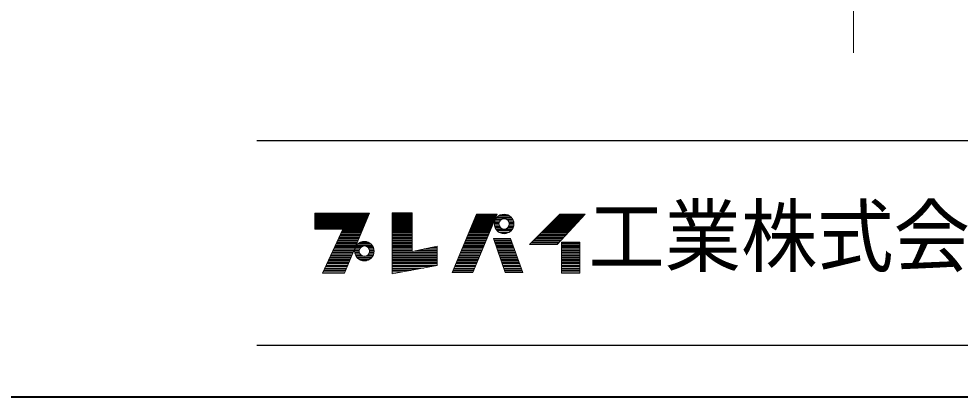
# Model space of a CAD drawing. Units: millimetres at full size, sheet at 1:10; details may follow other scales. Extents: x -2125 to 1925, y -1405 to 1405.
# Drawn here: x -307 to 513, y -1405 to -1075 of the extents above; entities that cross this region are included whole.
import ezdxf
from ezdxf.enums import TextEntityAlignment as Align

# ---------------------------------------------------------------- set-up
doc = ezdxf.new("R2010")
doc.units = ezdxf.units.MM
doc.header["$LTSCALE"] = 10
doc.layers.add('0-A', color=4, linetype='Continuous', lineweight=9)
doc.styles.add('ＭＳ ゴシック', font='')
doc.styles.get('ＭＳ ゴシック').set_extended_font_data('MS Gothic')

msp = doc.modelspace()

# ---------------------------------------------------------------- linework, layer by layer
at = {"layer": '0-A'}
msp.add_line((420.2, -1051.98), (420.2, -1104.98), dxfattribs=at)
at = {"layer": '0-A', "color": 6, "lineweight": 25}
for p, q in [((-99.8, -1181.41), (1880.2, -1181.41)), ((1880.2, -1359.98), (-99.8, -1359.98))]:
    msp.add_line(p, q, dxfattribs=at)
at = {"layer": '0-A', "color": 7, "lineweight": 18}
for p, q in [((-49.37, -1245.18), (-1.96, -1245.18)), ((-49.37, -1245.6), (-2.13, -1245.6)), ((-49.37, -1246.23), (-2.39, -1246.23)), ((-49.37, -1246.86), (-2.65, -1246.86)), ((-23.33, -1296.84), (-1.7, -1244.55)), ((18.25, -1244.34), (18.25, -1297.47)), ((35.68, -1244.34), (18.25, -1244.34)), ((18.25, -1245.18), (35.68, -1245.18)), ((18.25, -1245.6), (35.68, -1245.6)), ((18.25, -1246.23), (35.68, -1246.23)), ((18.25, -1246.86), (35.68, -1246.86)), ((91.54, -1245.39), (70.54, -1296.42)), ((88.39, -1296.42), (109.6, -1245.39)), ((90.94, -1246.86), (108.97, -1246.86)), ((91.2, -1246.23), (109.25, -1246.23)), ((91.54, -1245.39), (109.6, -1245.39)), ((110.77, -1247.07), (120.61, -1247.07)), ((112.25, -1246.23), (119.14, -1246.23)), ((161.89, -1271.85), (186.46, -1245.39)), ((162.73, -1246.86), (185.1, -1246.86)), ((163.36, -1246.23), (185.68, -1246.23)), ((-49.37, -1247.49), (-2.91, -1247.49)), ((-49.37, -1248.33), (-3.26, -1248.33)), ((-3.52, -1248.96), (-49.37, -1248.96)), ((-49.37, -1249.59), (-3.78, -1249.59)), ((-49.37, -1250.22), (-4.04, -1250.22)), ((-49.37, -1250.85), (-4.3, -1250.85)), ((-49.37, -1251.48), (-4.56, -1251.48)), ((-49.37, -1251.9), (-4.74, -1251.9)), ((-49.37, -1252.74), (-5.09, -1252.74)), ((-49.37, -1253.37), (-5.35, -1253.37)), ((-49.37, -1254), (-5.61, -1254)), ((-49.37, -1254.63), (-5.87, -1254.63)), ((-49.37, -1255.26), (-6.13, -1255.26)), ((18.25, -1247.49), (35.68, -1247.49)), ((18.25, -1248.33), (35.68, -1248.33)), ((18.25, -1248.96), (35.68, -1248.96)), ((18.25, -1249.59), (35.68, -1249.59)), ((18.25, -1250.22), (35.68, -1250.22)), ((18.25, -1250.85), (35.68, -1250.85)), ((18.25, -1251.48), (35.68, -1251.48)), ((18.25, -1251.9), (35.68, -1251.9)), ((18.25, -1252.74), (35.68, -1252.74)), ((18.25, -1253.37), (35.68, -1253.37)), ((18.25, -1254), (35.68, -1254)), ((18.25, -1254.63), (35.68, -1254.63)), ((18.25, -1255.26), (35.68, -1255.26)), ((87.48, -1255.26), (105.5, -1255.26)), ((87.76, -1254.63), (105.76, -1254.63)), ((88, -1254), (106.02, -1254)), ((88.26, -1253.37), (106.29, -1253.37)), ((88.52, -1252.74), (106.55, -1252.74)), ((88.86, -1251.9), (106.9, -1251.9)), ((89.04, -1251.48), (107.07, -1251.48)), ((89.3, -1250.85), (107.33, -1250.85)), ((89.55, -1250.22), (107.59, -1250.22)), ((89.81, -1249.59), (107.86, -1249.59)), ((90.07, -1248.96), (108.12, -1248.96)), ((90.33, -1248.33), (108.38, -1248.33)), ((90.68, -1247.49), (108.73, -1247.49)), ((107.19, -1254), (111.19, -1254)), ((107.23, -1253.16), (111.27, -1253.16)), ((107.26, -1255.05), (111.32, -1255.05)), ((107.41, -1252.11), (111.61, -1252.11)), ((107.8, -1250.85), (112.48, -1250.85)), ((108.19, -1250.01), (113.61, -1250.01)), ((108.85, -1248.96), (122.54, -1248.96)), ((109.55, -1248.12), (121.83, -1248.12)), ((123.2, -1250.01), (117.77, -1250.01)), ((123.59, -1250.85), (118.91, -1250.85)), ((123.98, -1252.11), (119.78, -1252.11)), ((124.13, -1255.05), (120.07, -1255.05)), ((124.15, -1253.16), (120.11, -1253.16)), ((120.19, -1254), (124.19, -1254)), ((154.33, -1255.26), (177.3, -1255.26)), ((154.96, -1254.63), (177.88, -1254.63)), ((155.59, -1254), (178.47, -1254)), ((156.22, -1253.37), (179.11, -1253.37)), ((156.85, -1252.74), (179.64, -1252.74)), ((157.69, -1251.9), (180.42, -1251.9)), ((158.11, -1251.48), (180.81, -1251.48)), ((158.74, -1250.85), (181.39, -1250.85)), ((159.37, -1250.22), (181.98, -1250.22)), ((160, -1249.59), (182.56, -1249.59)), ((160.63, -1248.96), (183.15, -1248.96)), ((161.26, -1248.33), (183.73, -1248.33)), ((162.1, -1247.49), (184.51, -1247.49)), ((-49.37, -1255.89), (-6.39, -1255.89)), ((-49.37, -1256.52), (-6.65, -1256.52)), ((-49.37, -1257.15), (-6.91, -1257.15)), ((-49.37, -1257.78), (-7.17, -1257.78)), ((-25.01, -1258.62), (-49.37, -1258.62)), ((-42.65, -1296.84), (-25.01, -1258.62)), ((-9.43, -1263.24), (-27.14, -1263.24)), ((-8.99, -1262.19), (-26.66, -1262.19)), ((-8.73, -1261.56), (-26.36, -1261.56)), ((-8.39, -1260.72), (-25.98, -1260.72)), ((-8.13, -1260.09), (-25.69, -1260.09)), ((-7.78, -1259.25), (-25.3, -1259.25)), ((-7.52, -1258.62), (-25.01, -1258.62)), ((18.25, -1255.89), (35.68, -1255.89)), ((18.25, -1256.52), (35.68, -1256.52)), ((18.25, -1257.15), (35.68, -1257.15)), ((18.25, -1257.78), (35.68, -1257.78)), ((18.25, -1258.62), (35.68, -1258.62)), ((18.25, -1259.25), (35.68, -1259.25)), ((18.25, -1260.09), (35.68, -1260.09)), ((18.25, -1260.72), (35.68, -1260.72)), ((18.25, -1261.56), (35.68, -1261.56)), ((18.25, -1262.19), (35.68, -1262.19)), ((18.25, -1263.24), (35.68, -1263.24)), ((84.2, -1263.24), (102.18, -1263.24)), ((84.63, -1262.19), (102.62, -1262.19)), ((84.89, -1261.56), (102.88, -1261.56)), ((85.23, -1260.72), (103.23, -1260.72)), ((85.49, -1260.09), (103.49, -1260.09)), ((85.84, -1259.25), (103.84, -1259.25)), ((86.1, -1258.62), (104.1, -1258.62)), ((86.44, -1257.78), (104.45, -1257.78)), ((86.7, -1257.15), (104.71, -1257.15)), ((86.96, -1256.52), (104.98, -1256.52)), ((87.22, -1255.89), (105.24, -1255.89)), ((107.46, -1256.1), (111.71, -1256.1)), ((107.8, -1257.15), (112.48, -1257.15)), ((108.3, -1258.2), (114.08, -1258.2)), ((109.01, -1259.25), (122.38, -1259.25)), ((109.76, -1260.09), (121.62, -1260.09)), ((111.42, -1261.35), (119.96, -1261.35)), ((113.42, -1262.19), (117.97, -1262.19)), ((123.08, -1258.2), (117.31, -1258.2)), ((123.59, -1257.15), (118.91, -1257.15)), ((123.93, -1256.1), (119.67, -1256.1)), ((146.35, -1263.24), (169.89, -1263.24)), ((147.4, -1262.19), (170.86, -1262.19)), ((148.03, -1261.56), (171.45, -1261.56)), ((148.87, -1260.72), (172.23, -1260.72)), ((149.5, -1260.09), (172.81, -1260.09)), ((150.34, -1259.25), (173.59, -1259.25)), ((150.97, -1258.62), (174.18, -1258.62)), ((151.81, -1257.78), (174.96, -1257.78)), ((152.44, -1257.15), (175.54, -1257.15)), ((153.07, -1256.52), (176.13, -1256.52)), ((153.7, -1255.89), (176.71, -1255.89)), ((-12.9, -1271.64), (-31.02, -1271.64)), ((-30.63, -1270.8), (-12.56, -1270.8)), ((-12.12, -1269.75), (-30.14, -1269.75)), ((-11.69, -1268.7), (-29.66, -1268.7)), ((-11.34, -1267.86), (-29.27, -1267.86)), ((-28.79, -1266.81), (-10.91, -1266.81)), ((-10.56, -1265.97), (-28.4, -1265.97)), ((-10.21, -1265.13), (-27.95, -1265.13)), ((-27.53, -1264.08), (-9.78, -1264.08)), ((-12.04, -1271.64), (-0.18, -1271.64)), ((-11.03, -1270.8), (-1.19, -1270.8)), ((-9.04, -1269.75), (-3.18, -1269.75)), ((18.25, -1264.08), (35.68, -1264.08)), ((18.25, -1265.13), (35.68, -1265.13)), ((18.25, -1265.97), (35.68, -1265.97)), ((18.25, -1266.81), (35.68, -1266.81)), ((18.25, -1267.86), (35.68, -1267.86)), ((18.25, -1268.7), (35.68, -1268.7)), ((18.25, -1269.75), (35.68, -1269.75)), ((18.25, -1270.8), (35.68, -1270.8)), ((18.25, -1271.64), (35.68, -1271.64)), ((80.74, -1271.64), (98.69, -1271.64)), ((81.09, -1270.8), (99.04, -1270.8)), ((81.52, -1269.75), (99.48, -1269.75)), ((81.95, -1268.7), (99.91, -1268.7)), ((82.3, -1267.86), (100.26, -1267.86)), ((82.72, -1266.81), (100.7, -1266.81)), ((83.07, -1265.97), (101.05, -1265.97)), ((83.42, -1265.13), (101.4, -1265.13)), ((83.85, -1264.08), (101.83, -1264.08)), ((106.53, -1266.81), (121.23, -1266.81)), ((106.89, -1267.86), (121.62, -1267.86)), ((107.18, -1268.7), (121.93, -1268.7)), ((107.55, -1269.75), (122.31, -1269.75)), ((107.91, -1270.8), (122.7, -1270.8)), ((108.2, -1271.64), (123.01, -1271.64)), ((132.07, -1296.21), (121.15, -1266.6)), ((138.79, -1270.8), (162.87, -1270.8)), ((139.84, -1269.75), (163.84, -1269.75)), ((140.89, -1268.7), (164.82, -1268.7)), ((141.73, -1267.86), (165.6, -1267.86)), ((142.78, -1266.81), (166.57, -1266.81)), ((143.62, -1265.97), (167.35, -1265.97)), ((144.46, -1265.13), (168.13, -1265.13)), ((145.51, -1264.08), (169.11, -1264.08)), ((165.67, -1270.8), (181.63, -1270.8)), ((165.67, -1271.64), (181.63, -1271.64)), ((-16.2, -1279.62), (-34.67, -1279.62)), ((-15.86, -1278.78), (-34.31, -1278.78)), ((-15.42, -1277.73), (-33.83, -1277.73)), ((-33.44, -1276.89), (-15.08, -1276.89)), ((-14.64, -1275.84), (-32.96, -1275.84)), ((-14.12, -1274.58), (-32.37, -1274.58)), ((-13.69, -1273.53), (-31.89, -1273.53)), ((-13.34, -1272.69), (-31.5, -1272.69)), ((-14.61, -1277.73), (-10.61, -1277.73)), ((-14.57, -1276.89), (-10.53, -1276.89)), ((-14.54, -1278.78), (-10.48, -1278.78)), ((-14.39, -1275.84), (-10.19, -1275.84)), ((-14.39, -1279.62), (-10.19, -1279.62)), ((-14, -1274.58), (-9.32, -1274.58)), ((-13.5, -1273.53), (-7.72, -1273.53)), ((-12.95, -1272.69), (0.74, -1272.69)), ((1.28, -1273.53), (-4.49, -1273.53)), ((1.79, -1274.58), (-2.89, -1274.58)), ((2.18, -1275.84), (-2.02, -1275.84)), ((2.18, -1279.62), (-2.02, -1279.62)), ((2.33, -1278.78), (-1.73, -1278.78)), ((2.35, -1276.89), (-1.69, -1276.89)), ((-1.61, -1277.73), (2.39, -1277.73)), ((18.25, -1272.69), (35.68, -1272.69)), ((18.25, -1273.53), (35.68, -1273.53)), ((18.25, -1274.58), (35.68, -1274.58)), ((18.25, -1275.84), (35.68, -1275.84)), ((18.25, -1276.89), (35.68, -1276.89)), ((18.25, -1277.73), (35.68, -1277.73)), ((18.25, -1278.78), (57.31, -1278.78)), ((18.25, -1279.62), (57.31, -1279.62)), ((57.31, -1277.73), (37.56, -1277.73)), ((57.31, -1276.89), (41.32, -1276.89)), ((57.31, -1275.84), (46.03, -1275.84)), ((57.31, -1274.58), (51.67, -1274.58)), ((77.46, -1279.62), (95.38, -1279.62)), ((77.8, -1278.78), (95.72, -1278.78)), ((78.23, -1277.73), (96.16, -1277.73)), ((78.58, -1276.89), (96.51, -1276.89)), ((79.01, -1275.84), (96.95, -1275.84)), ((79.53, -1274.58), (97.47, -1274.58)), ((79.96, -1273.53), (97.91, -1273.53)), ((80.31, -1272.69), (98.26, -1272.69)), ((108.57, -1272.69), (123.4, -1272.69)), ((108.86, -1273.53), (123.71, -1273.53)), ((109.23, -1274.58), (124.1, -1274.58)), ((109.66, -1275.84), (124.56, -1275.84)), ((110.03, -1276.89), (124.95, -1276.89)), ((110.32, -1277.73), (125.26, -1277.73)), ((110.69, -1278.78), (125.64, -1278.78)), ((110.98, -1279.62), (125.95, -1279.62)), ((137.74, -1271.85), (161.89, -1271.85)), ((165.67, -1272.69), (181.63, -1272.69)), ((165.67, -1273.53), (181.63, -1273.53)), ((165.67, -1274.58), (181.63, -1274.58)), ((165.67, -1275.84), (181.63, -1275.84)), ((165.67, -1276.89), (181.63, -1276.89)), ((165.67, -1277.73), (181.63, -1277.73)), ((165.67, -1278.78), (181.63, -1278.78)), ((165.67, -1279.62), (181.63, -1279.62)), ((-19.68, -1288.02), (-38.58, -1288.02)), ((-19.24, -1286.97), (-38.09, -1286.97)), ((-18.81, -1285.92), (-37.61, -1285.92)), ((-18.38, -1284.87), (-37.12, -1284.87)), ((-17.94, -1283.82), (-36.64, -1283.82)), ((-17.59, -1282.98), (-36.25, -1282.98)), ((-17.16, -1281.93), (-35.77, -1281.93)), ((-16.73, -1280.88), (-35.28, -1280.88)), ((-14, -1280.88), (-9.32, -1280.88)), ((-13.5, -1281.93), (-7.72, -1281.93)), ((-12.79, -1282.98), (0.58, -1282.98)), ((-12.04, -1283.82), (-0.18, -1283.82)), ((-10.72, -1284.87), (-1.5, -1284.87)), ((-8.38, -1285.92), (-3.83, -1285.92)), ((1.28, -1281.93), (-4.49, -1281.93)), ((1.79, -1280.88), (-2.89, -1280.88)), ((18.25, -1280.88), (57.31, -1280.88)), ((18.25, -1281.93), (57.31, -1281.93)), ((18.25, -1282.98), (57.31, -1282.98)), ((18.25, -1283.82), (57.31, -1283.82)), ((18.25, -1284.87), (57.31, -1284.87)), ((18.25, -1285.92), (57.31, -1285.92)), ((18.25, -1286.97), (57.31, -1286.97)), ((18.25, -1288.02), (57.31, -1288.02)), ((74, -1288.02), (91.88, -1288.02)), ((74.43, -1286.97), (92.32, -1286.97)), ((74.86, -1285.92), (92.76, -1285.92)), ((75.3, -1284.87), (93.19, -1284.87)), ((75.73, -1283.82), (93.63, -1283.82)), ((76.07, -1282.98), (93.98, -1282.98)), ((76.51, -1281.93), (94.41, -1281.93)), ((76.94, -1280.88), (94.85, -1280.88)), ((111.41, -1280.88), (126.42, -1280.88)), ((111.78, -1281.93), (126.81, -1281.93)), ((112.12, -1282.98), (127.19, -1282.98)), ((112.44, -1283.82), (127.5, -1283.82)), ((112.8, -1284.87), (127.89, -1284.87)), ((113.17, -1285.92), (128.28, -1285.92)), ((113.53, -1286.97), (128.66, -1286.97)), ((113.9, -1288.02), (129.05, -1288.02)), ((165.67, -1280.88), (181.63, -1280.88)), ((165.67, -1281.93), (181.63, -1281.93)), ((165.67, -1282.98), (181.63, -1282.98)), ((165.67, -1283.82), (181.63, -1283.82)), ((165.67, -1284.87), (181.63, -1284.87)), ((165.67, -1285.92), (181.63, -1285.92)), ((165.67, -1286.97), (181.63, -1286.97)), ((165.67, -1288.02), (181.63, -1288.02)), ((-22.89, -1295.79), (-42.16, -1295.79)), ((-22.37, -1294.53), (-41.58, -1294.53)), ((-21.94, -1293.48), (-41.1, -1293.48)), ((-21.5, -1292.43), (-40.61, -1292.43)), ((-20.98, -1291.17), (-40.03, -1291.17)), ((-20.55, -1290.12), (-39.55, -1290.12)), ((-20.03, -1288.86), (-38.96, -1288.86)), ((18.25, -1288.86), (57.31, -1288.86)), ((18.25, -1290.12), (57.31, -1290.12)), ((18.25, -1291.17), (52.72, -1291.17)), ((18.25, -1292.43), (45.82, -1292.43)), ((18.25, -1293.48), (40.08, -1293.48)), ((18.25, -1294.53), (34.34, -1294.53)), ((18.25, -1295.79), (27.44, -1295.79)), ((70.8, -1295.79), (88.65, -1295.79)), ((71.32, -1294.53), (89.18, -1294.53)), ((71.75, -1293.48), (89.61, -1293.48)), ((72.18, -1292.43), (90.05, -1292.43)), ((72.7, -1291.17), (90.57, -1291.17)), ((73.13, -1290.12), (91.01, -1290.12)), ((73.65, -1288.86), (91.53, -1288.86)), ((114.19, -1288.86), (129.36, -1288.86)), ((114.63, -1290.12), (129.83, -1290.12)), ((115.06, -1291.17), (130.21, -1291.17)), ((115.43, -1292.43), (130.68, -1292.43)), ((115.79, -1293.48), (131.07, -1293.48)), ((116.16, -1294.53), (131.45, -1294.53)), ((116.6, -1295.79), (131.92, -1295.79)), ((116.74, -1296.21), (132.07, -1296.21)), ((165.67, -1288.86), (181.63, -1288.86)), ((165.67, -1290.12), (181.63, -1290.12)), ((165.67, -1291.17), (181.63, -1291.17)), ((165.67, -1292.43), (181.63, -1292.43)), ((165.67, -1293.48), (181.63, -1293.48)), ((165.67, -1294.53), (181.63, -1294.53)), ((165.67, -1295.79), (181.63, -1295.79)), ((-42.65, -1296.84), (-23.33, -1296.84)), ((88.39, -1296.42), (70.54, -1296.42))]:
    msp.add_line(p, q, dxfattribs=at)
at = {"layer": '0-A', "color": 1, "lineweight": 40}
msp.add_line((1925.2, -1404.98), (-2124.8, -1404.98), dxfattribs=at)
at = {"layer": '0-A', "color": 7, "lineweight": 18}
for points in [[(-49.37, -1258.62), (-49.37, -1244.55), (-1.7, -1244.55)], [(18.25, -1297.47), (57.31, -1290.33), (57.31, -1273.32), (35.68, -1278.15), (35.68, -1244.34)], [(137.74, -1271.85), (164.2, -1245.39), (186.46, -1245.39)], [(116.74, -1296.21), (106.45, -1266.6), (121.15, -1266.6)]]:
    msp.add_lwpolyline(points, dxfattribs=at)
msp.add_lwpolyline([(165.67, -1269.75), (165.67, -1296.84), (181.63, -1296.84), (181.63, -1269.75)], close=True, dxfattribs=at)
for centre, radius in [((115.69, -1254), 8.5), ((115.69, -1254), 4.5), ((-6.11, -1277.73), 8.5), ((-6.11, -1277.73), 4.5)]:
    msp.add_circle(centre, radius, dxfattribs=at)

# ---------------------------------------------------------------- texts
at = {"layer": '0-A', "color": 7, "style": 'ＭＳ ゴシック', "width": 0.95}
msp.add_text('工業株式会社', height=51.32, dxfattribs=at).set_placement((189.13, -1305.7), align=Align.BOTTOM_LEFT)

doc.saveas('drawing.dxf')
